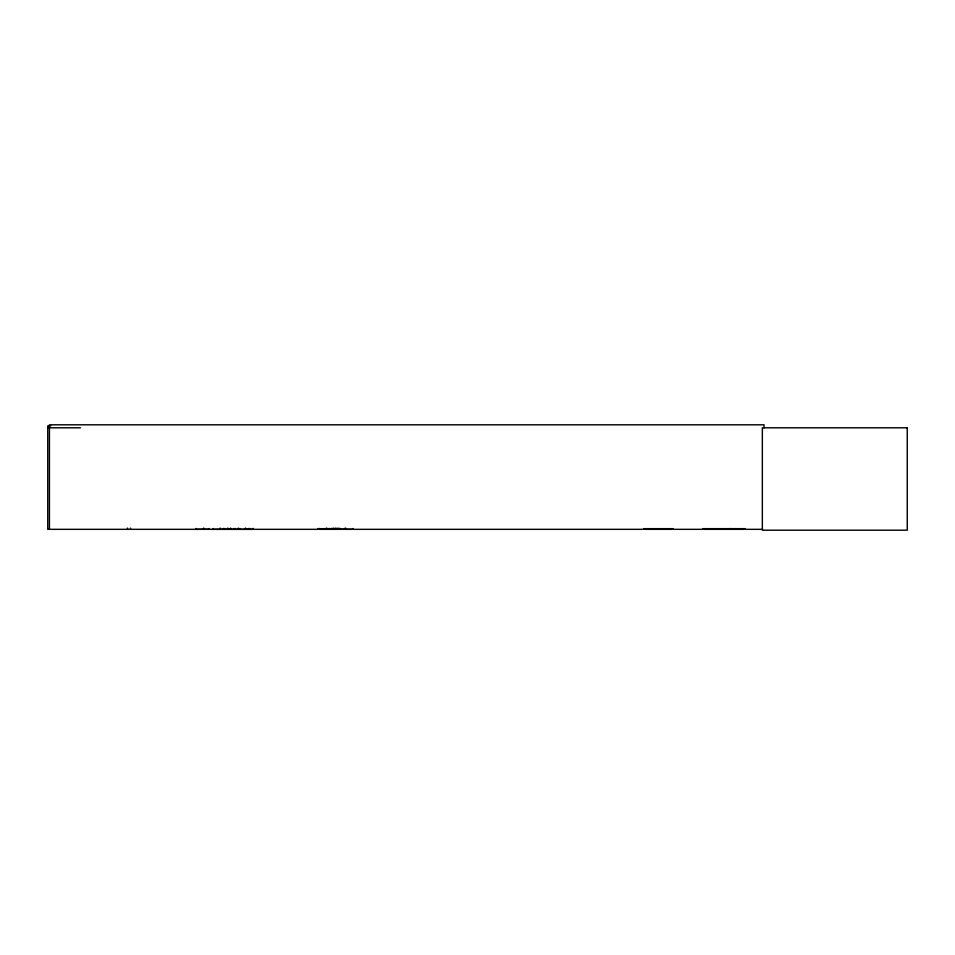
<?xml version="1.0" encoding="UTF-8"?>
<svg xmlns="http://www.w3.org/2000/svg" width="955" height="955" viewBox="0 0 955 955"><rect width="100%" height="100%" fill="white"/><g stroke="black" fill="none" stroke-linecap="round" stroke-linejoin="round"><path stroke-width="1.43" d="M329.368 529.297L329.38 528.485M344.731 529.201L344.731 528.485M703.178 529.297L703.31 528.652M744.876 528.652L744.888 529.309L744.9 528.652L703.19 528.652L703.19 529.309M744.9 528.927L702.796 529.082M195.871 529.333L209.288 529.225L209.396 528.485M331.421 529.297L331.588 528.485M344.218 529.201L344.301 528.485M212.607 529.333L253.421 529.333L253.314 528.485M234.882 529.225L234.811 528.485M235.3 529.201L235.384 528.485M196.205 529.225L196.264 528.557M50.734 425.882L47.75 425.882L47.75 529.333L762.544 529.333M47.75 427.804L80.507 427.804M318.003 528.664L337.115 528.664M643.634 528.664L672.821 528.664M730.563 528.879L702.796 528.879L744.9 529.249M317.955 528.915L337.151 528.939M643.598 528.939L672.857 528.939M317.979 529.273L353.386 529.297M643.61 529.273L672.833 529.273M233.784 529.225L233.712 528.557L233.641 529.333M223.625 529.225L223.685 528.485M340.66 529.249L340.565 528.557L340.505 529.333M327.911 529.225L327.851 528.557L327.792 529.333M253.087 529.225L253.027 528.557M239.968 529.201L239.896 528.485M764.036 427.804L764.036 424.808L49.433 424.808L49.433 529.333M730.539 528.521L730.563 529.309M352.908 528.485L352.908 529.333M345.817 528.27L345.817 529.333M345.376 528.27L345.376 529.333M340.195 528.485L340.195 529.333M339.12 528.27L339.12 529.333M338.679 528.27L338.679 529.333M337.306 528.27L337.33 529.333M336.781 528.27L336.793 529.333M335.289 528.055L335.289 529.333M333.414 528.27L333.414 529.333M332.973 528.27L332.973 529.333M331.898 528.485L331.898 529.333M326.717 528.27L326.717 529.333M326.276 528.27L326.276 529.333M319.173 528.485L319.173 529.333M252.968 528.485L252.968 529.333M250.126 528.485L250.126 529.333M249.315 528.485L249.255 529.333M248.443 528.485L248.443 529.333M245.769 528.27L245.769 529.333M245.316 528.27L245.34 529.333M245.196 528.485L245.196 529.333M238.583 528.27L238.583 529.333M238.177 528.27L238.177 529.333M230.847 528.27L230.847 529.333M230.442 528.27L230.442 529.333M228.054 528.27L228.054 529.333M227.648 528.27L227.648 529.333M224.855 528.485L224.855 529.333M223.184 528.557L223.148 529.249L223.112 528.485M220.319 528.27L220.319 529.333M219.913 528.27L219.913 529.333M213.156 528.485L213.156 529.333M203.976 528.27L203.976 529.333M203.522 528.27L203.522 529.333M196.324 528.485L196.324 529.333M130.513 528.055L130.513 529.333M127.528 528.055L127.528 529.333M907.25 427.804L762.353 427.804L762.353 530.192L907.25 530.192L907.25 427.804"/></g></svg>
